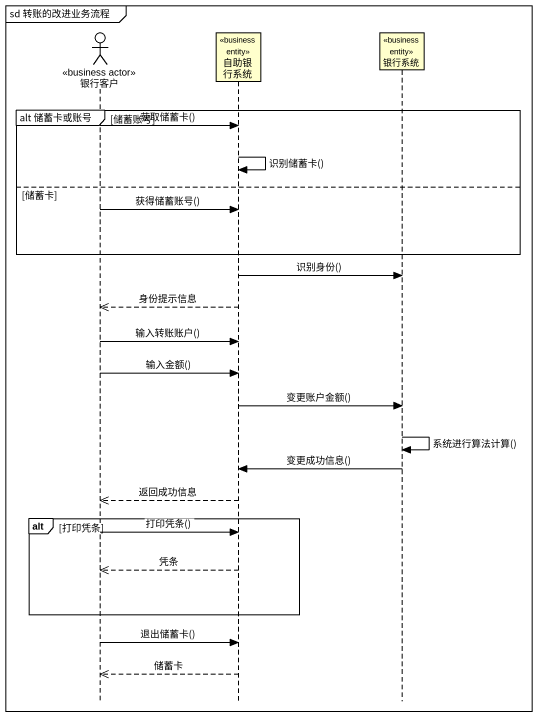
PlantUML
@startuml
mainframe sd 转账的改进业务流程
hide footbox
actor 银行客户 <<business actor>>
participant 自助银行系统 <<business entity>>
participant 银行系统 <<business entity>>

group alt 储蓄卡或账号 [储蓄账号]
  银行客户 -> 自助银行系统 : 获取储蓄卡()
  自助银行系统 -> 自助银行系统 : 识别储蓄卡()
else 储蓄卡
  银行客户 -> 自助银行系统 : 获得储蓄账号()
end
自助银行系统 -> 银行系统 : 识别身份()
自助银行系统 -->> 银行客户 : 身份提示信息
银行客户 -> 自助银行系统 : 输入转账账户()
银行客户 -> 自助银行系统 : 输入金额()
自助银行系统 -> 银行系统 : 变更账户金额()
银行系统 -> 银行系统 : 系统进行算法计算()
银行系统 -> 自助银行系统 : 变更成功信息()
自助银行系统 -->> 银行客户 : 返回成功信息
alt 打印凭条
  银行客户 -> 自助银行系统 : 打印凭条()
  自助银行系统 -->> 银行客户 : 凭条
end
银行客户 -> 自助银行系统 : 退出储蓄卡()
自助银行系统 -->> 银行客户 : 储蓄卡
@enduml
